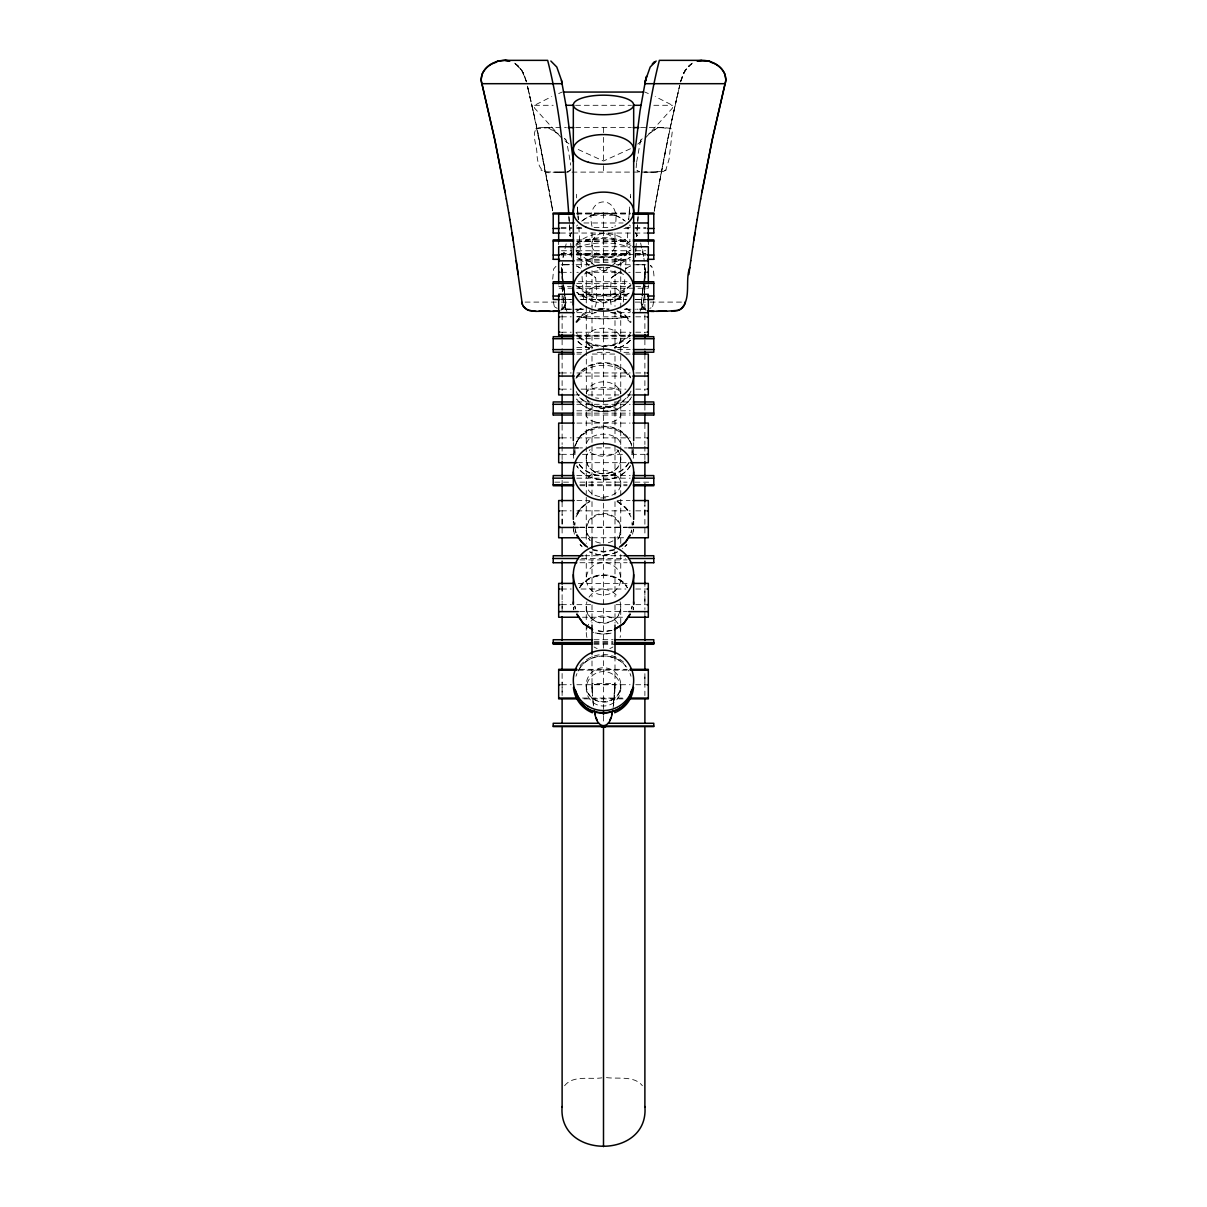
<?xml version="1.0" encoding="UTF-8"?>
<svg xmlns="http://www.w3.org/2000/svg" width="1207" height="1207" viewBox="0 0 1207 1207"><rect width="100%" height="100%" fill="white"/><g stroke="black" fill="none" stroke-linecap="round" stroke-linejoin="round"><path stroke-width="0.75" stroke-dasharray="5 3.75" d="M562.115 692.169L562.115 681.97M562.115 611.18L562.115 601.222M562.115 591.309L562.115 581.457M562.115 523.883L562.115 514.589M562.115 483.856L562.115 480.311M644.885 681.985L644.885 673.491M644.885 616.189L644.885 611.18M644.885 601.222L644.885 591.309M644.885 514.589L644.885 505.416M644.855 277.987L644.493 262.719L644.885 274.487L641.264 303.47L642.622 307.166L645.594 309.867L643.482 308.192M614.951 688.382L614.997 684.278L613.322 705.884L614.997 683.569L592.003 683.569L592.441 696.379L592.003 684.278L592.049 688.382M562.115 276.041L562.175 279.466L562.507 262.719L562.115 274.487L565.736 303.47L564.378 307.166L561.406 309.867L563.518 308.192M552.715 279.179L553.666 268.92L556.759 265.434L555.039 266.445M644.885 276.041L644.568 293.18L644.734 286.723M592.003 226.388C584.369 193.769 622.631 193.769 614.997 226.388M614.801 692.35L614.951 687.432M574.894 522.45L574.758 525.196L574.894 522.103M632.106 453.289L632.106 448.446M574.894 453.802L574.894 448.446M632.106 453.802L632.242 450.694M636.014 246.892L635.365 257.227L635.953 248.627M625.196 272.737L628.183 227.037M623.295 302.097L624.97 276.403M636.059 246.907L636.285 243.467M644.282 295.564L644.568 291.204L644.131 296.288M638.096 215.947L636.677 236.557L638.171 215.962M614.559 695.428L613.714 704.315M641.339 309.309L644.146 296.937M653.651 301.72L652.776 305.975A4.375 3.093 -90 0 1 651.614 307.483L650.498 308.117M620.745 458.947C620.338 478.44 586.662 478.44 586.255 458.947M641.686 305.431L641.339 304.149A4.617 3.259 -90 0 1 641.339 302.097L641.837 297.888M646.077 310.124L641.475 304.783A6.533 6.518 -1.8 0 1 641.339 302.097L641.475 300.981M563.156 257.378L564.318 249.623M641.339 302.097L643.497 284.324M642.667 290.962L643.301 285.984M642.094 295.745L643.014 288.277M636.557 162.749L636.089 168.603A3.334 2.354 -90 0 0 636.692 170.293L639.695 171.892M643.874 281.382L645.685 267.743M613.126 707.619L614.182 699.426M644.779 274.472L645.715 267.577L644.357 277.701M563.005 257.227L566.355 243.045M636.662 161.934L640.555 140.389A11.527 8.147 90 0 1 641.249 139.665L642.562 138.518M620.745 339.242L619.538 343.316L614.363 347.827A17.245 11.044 0 0 0 616.113 331.714A17.245 11.044 0 0 0 590.887 331.714A17.245 11.044 0 0 0 592.637 347.827L587.462 343.316L586.255 339.242M631.683 608.856L632.106 606.095M631.683 609.007L632.106 606.291M654.315 210.818L656.442 198.325M654.194 211.512L655.295 204.918M655.175 205.673L665.057 152.278L676.252 100.166M656.352 198.823L669.508 130.703M657.559 191.973L668.075 137.477L679.33 87.025M620.745 294.357L619.538 297.48L615.691 300.347L630.31 292.26A30.175 14.816 0 0 1 603.5 300.271A30.175 14.816 0 0 1 576.69 292.26L591.309 300.347L587.462 297.48L586.255 294.357M643.844 299.683L642.411 306.669L640.057 311.391M670.217 127.323L670.956 123.944M671.68 120.564L679.737 85.35L678.379 91.008M676.674 98.325L677.097 96.5M677.534 94.674L677.957 92.833M680.642 81.548L685.078 70.655L691.807 63.579M631.005 532.875L631.683 530.265M680.537 81.985L684.294 71.982L689.393 65.495M631.005 532.513L631.683 529.994M680.778 81.05L681.834 77.565A30.673 21.696 -90 0 1 692.365 63.171M575.317 446.107C581.427 419.568 625.573 419.568 631.683 446.107M565.314 305.431L565.661 304.149A4.617 3.259 -90 0 0 565.661 302.097L565.525 300.981M575.995 676.222L576.946 673.551M575.995 516.928L581.276 507.664L589.936 500.996M560.923 310.124L565.525 304.783A6.533 6.518 1.8 0 0 565.661 302.097L565.132 297.601L565.238 298.446M575.995 378.334C585.576 357.363 621.424 357.363 631.005 378.334M575.995 444.176C584.339 420.881 622.661 420.881 631.005 444.176M576.946 514.921L581.276 508.011L589.936 501.343M575.995 321.605L583.162 313.654L589.936 310.712M683.569 73.371L685.365 70.217M631.005 391.083C621.273 411.949 585.727 411.949 575.995 391.083M576.946 377.172C587.568 358.69 619.432 358.69 630.054 377.172M631.005 285.35L623.838 291.566L603.5 303.078L583.162 291.566L575.995 285.35M630.31 399.049A30.175 23.099 0 0 1 603.5 411.542A30.175 23.099 0 0 1 576.69 399.049C589.378 416.415 620.549 415.796 631.563 396.952M564.348 307.212L565.057 306.035M578.153 671.017C587.643 651.071 619.357 651.056 628.847 671.017M571.635 232.574L569.779 235.697L571.665 232.74M631.005 332.272C619.447 349.97 587.553 349.97 575.995 332.272M575.995 322.36L581.276 316.023L589.936 311.466M628.847 462.568C617.984 479.964 589.016 479.964 578.153 462.568M656.155 172.073L665.706 170.383L669.055 159.294L672.314 131.216L670.594 128.334L664.122 127.64M630.054 393.995C618.738 411.919 588.262 411.919 576.946 393.995M628.847 463.066C618.075 480.552 588.925 480.552 578.153 463.066M579.601 668.618C589.378 652.821 614.438 651.584 625.724 666.355M567.305 171.892L570.308 170.293A3.334 2.354 -90 0 0 570.911 168.603L570.443 162.749M579.601 587.718C589.982 571.137 617.018 571.137 627.399 587.718M564.589 1085.742C573.084 1074.909 589.876 1079.662 601.84 1077.836M579.601 587.854C590.102 571.379 616.898 571.379 627.399 587.854M610.576 266.611L631.005 250.86M575.995 244.523C590.54 229.737 616.46 229.737 631.005 244.523M595.081 307.076C597.691 302.248 596.183 286.663 595.775 278.41A2.127 1.494 -90 0 0 595.383 277.67L595.217 277.489A10.471 7.408 -90 0 0 594.674 276.946L592.018 275.045M614.982 275.045L612.326 276.946A10.471 7.408 -90 0 0 611.783 277.489L611.617 277.67A2.127 1.494 -90 0 0 611.225 278.41C610.817 286.663 609.309 302.248 611.919 307.076M630.054 335.018C617.064 350.437 589.936 350.437 576.946 335.018M646.137 137.206L672.48 108.072L672.48 105.296L655.235 96.56M631.005 284.49C617.245 298.28 589.755 298.28 575.995 284.49M624.834 546.741L626.931 544.568A30.175 28.259 0 0 1 622.525 548.702M542.878 127.64C528.259 125.86 536.964 145.036 536.934 153.244C537.19 163.624 540.766 175.694 553.726 172.133M576.705 311.029L581.065 308.223L576.705 311.24M611.783 277.489L619.131 272.51M666.113 169.961L663.216 171.545L653.274 172.133M570.081 170.594L567.833 171.786M579.737 309.46L581.08 308.238M688.835 66.008L691.626 63.699M642.245 138.775L641.234 139.665A11.527 8.147 -90 0 0 640.555 140.389M637.703 144.116L642.003 140.812M607.574 268.859L603.5 271.862L599.426 268.859M650.814 132.438L648.959 133.766L657.589 127.821A4.828 3.41 90 0 1 658.253 127.64L660.184 127.61M651.282 132.091L657.755 127.746L663.578 127.64M581.699 221.213C593.904 210.742 613.096 210.742 625.301 221.213M535.772 128.757L548.747 127.64A4.828 3.41 -90 0 1 549.411 127.821L555.718 132.091M615.464 274.743L620.443 271.741M630.522 148.702L603.5 161.029L576.478 148.702M620.79 271.53L619.689 272.179M626.448 268.195L630.476 265.887L625.875 268.527M631.005 249.924C615.012 259.143 591.988 259.143 575.995 249.924M575.995 245.474C591.988 236.255 615.012 236.255 631.005 245.474M560.863 137.206L534.52 108.072L534.52 105.296L551.765 96.56M558.675 93.558L562.115 92.064M576.946 243.331C593.301 235.757 613.699 235.757 630.054 243.331M649.849 308.343L651.086 307.83M630.054 252.067C613.699 259.626 593.301 259.626 576.946 252.067L575.995 250.86M614.514 549.457L603.5 551.508L592.486 549.457M623.838 291.566C610.848 296.711 596.152 296.711 583.162 291.566M614.514 550.06L603.5 552.112L592.486 550.06M611.858 630.341L603.5 631.487L595.142 630.341M611.858 630.522L603.5 631.819L595.142 630.522M599.819 308.705L607.181 308.705M597.872 308.977L609.128 308.977M614.514 344.976L603.5 346.379L592.486 344.976M600.664 497.948L606.336 497.948M606.487 1077.61C618.195 1079.194 634.203 1075.392 642.411 1085.742M645.534 308.947L638.412 309.173M597.872 267.305L609.128 267.305M561.149 264.816L565.676 264.74M644.1 309.022L635.063 309.233M655.748 172.088L552.489 172.118L543.784 171.545L540.887 169.961M637.854 309.188L636.738 309.203M562.598 172.118L558.766 172.148M559.807 172.148L564.363 172.073M543.422 127.64L546.515 127.61M578.757 309.248L584.822 309.188M563.382 264.771L572.405 264.695M652.851 172.133L648.747 172.148M566.415 264.725L569.644 264.71M582.408 309.233L580.175 309.248M547.103 127.595L566.385 127.595M629.601 309.248L630.899 309.248M534.52 105.296L553.168 105.296M575.543 105.296L631.457 105.296M653.832 105.296L672.48 105.296M575.664 127.595L631.336 127.595M640.615 127.595L659.173 127.595M576.78 213.02L630.22 213.02M576.886 213.669L630.114 213.669M576.78 213.956L630.22 213.956M592.003 215.284L614.997 215.284M583.886 222.978L623.114 222.978M561.059 227.55L572.073 227.55M576.78 227.55L581.502 227.55M594.07 227.55L612.93 227.55M625.498 227.55L630.22 227.55M634.927 227.55L645.941 227.55M561.059 228.485L572.073 228.485M576.78 228.485L583.072 228.485M623.928 228.485L630.22 228.485M634.927 228.485L645.941 228.485M560.395 233.042L572.073 233.042M572.963 233.042L634.037 233.042M634.927 233.042L646.605 233.042M576.78 239.876L630.22 239.876M576.78 241.053L630.22 241.053M576.886 241.46L630.114 241.46M576.886 246.726L630.114 246.726M561.466 250.754L571.273 250.754M576.886 250.754L630.114 250.754M635.727 250.754L645.534 250.754M561.466 253.726L571.273 253.726M576.886 253.726L630.114 253.726M635.727 253.726L645.534 253.726M561.059 253.877L572.073 253.877M576.78 253.877L630.22 253.877M634.927 253.877L645.941 253.877M558.675 254.436L646.469 254.436M561.059 255.054L572.073 255.054M576.78 255.054L630.22 255.054M634.927 255.054L645.941 255.054M576.78 259.324L630.22 259.324M576.886 260.848L630.114 260.848M576.056 264.695L590.691 264.695M616.309 264.695L645.851 264.816M561.466 272.314L571.273 272.314M576.886 272.314L578.289 272.314M585.289 272.314L621.711 272.314M628.711 272.314L630.114 272.314M635.727 272.314L645.534 272.314M578.349 281.744L628.651 281.744M576.78 283.389L630.22 283.389M558.675 286.391L571.273 286.421M576.886 286.421L630.114 286.421M635.727 286.421L648.325 286.391M578.289 294.267L628.711 294.267M578.349 294.387L628.651 294.387M579.918 296.017L627.082 296.017M560.395 299.577L572.073 299.577M581.502 299.577L625.498 299.577M634.927 299.577L645.941 299.577M580.145 299.577L626.855 299.577M635.833 299.577L646.605 299.577M525.105 302.097L556.789 302.097M561.436 302.097L571.726 302.097M635.274 302.097L645.564 302.097M650.211 302.097L681.895 302.097M574.864 309.248L582.257 309.248M598.114 309.248L608.886 309.248M624.743 309.248L632.136 309.248M576.886 312.673L596.499 312.673M610.501 312.673L630.114 312.673M561.466 316.822L571.273 316.822M576.886 316.822L630.114 316.822M635.727 316.822L645.534 316.822M561.466 332.212L571.273 332.212M576.886 332.212L630.114 332.212M635.727 332.212L645.534 332.212M576.886 335.229L630.114 335.229M575.483 335.727L631.517 335.727M576.78 336.693L630.22 336.693M576.78 338.714L630.22 338.714M576.78 347.571L592.501 347.571M614.499 347.571L630.22 347.571M576.78 349.592L589.348 349.592M617.652 349.592L630.22 349.592M576.78 352.338L583.072 352.338M597.209 352.338L609.791 352.338M623.928 352.338L630.22 352.338M576.886 354.058L581.08 354.058M592.29 354.058L614.71 354.058M625.92 354.058L630.114 354.058M561.466 372.948L571.273 372.948M576.886 372.948L630.114 372.948M635.727 372.948L645.534 372.948M576.886 376.071L630.114 376.071M561.466 389.137L571.273 389.137M581.08 389.137L625.92 389.137M635.727 389.137L645.534 389.137M575.483 394.945L579.677 394.945M588.096 394.945L618.904 394.945M627.323 394.945L631.517 394.945M576.78 401.946L592.501 401.946M614.499 401.946L630.22 401.946M576.78 404.3L630.22 404.3M576.78 410.787L630.22 410.787M576.78 413.141L630.22 413.141M576.78 415.012L630.22 415.012M576.886 423.084L630.114 423.084M561.466 437.869L571.273 437.869M576.886 437.869L630.114 437.869M635.727 437.869L645.534 437.869M579.677 447.903L582.483 447.903M596.499 447.903L610.501 447.903M624.517 447.903L627.323 447.903M561.466 454.33L575.483 454.33M582.483 454.33L624.517 454.33M631.517 454.33L645.534 454.33M577.353 462.688L629.647 462.688M576.78 475.573L630.22 475.573M576.78 478.168L630.22 478.168M554.782 482.151L572.073 482.151M579.918 482.151L627.082 482.151M634.927 482.151L652.218 482.151M579.918 484.746L627.082 484.746M579.918 485.727L627.082 485.727M576.886 500.543L589.484 500.543M617.516 500.543L630.114 500.543M561.466 510.848L571.273 510.848M576.886 510.848L630.114 510.848M635.727 510.848L645.534 510.848M579.677 527.142L627.323 527.142M579.677 527.459L627.323 527.459M581.08 537.764L590.419 537.764M592.29 537.764L625.92 537.764M584.641 555.718L622.359 555.718M581.502 558.494L625.498 558.494M579.918 559.897L627.082 559.897M579.918 562.734L627.082 562.734M578.289 583.403L628.711 583.403M561.466 589.016L571.273 589.016M581.08 589.016L625.92 589.016M635.727 589.016L645.534 589.016M561.466 604.662L571.273 604.662M576.886 604.662L590.887 604.662M616.113 604.662L630.114 604.662M635.727 604.662L645.534 604.662M579.677 611.617L627.323 611.617M582.483 617.23L624.517 617.23M594.07 639.725L612.93 639.725M594.07 641.415L612.93 641.415M594.07 642.577L612.93 642.577M594.07 643.422L612.93 643.422M594.07 644.266L616.068 644.266M579.677 669.327L627.323 669.327M578.289 670.141L628.711 670.141M561.466 684.731L571.273 684.731M576.886 684.731L630.114 684.731M635.727 684.731L645.534 684.731M582.483 698.053L624.517 698.053M583.886 698.868L623.114 698.868M558.253 172.148L554.149 172.133M565.781 299.577L571.167 299.577M578.078 309.248L576.101 309.248M628.243 309.248L624.592 309.233M648.234 172.148L644.991 172.133M636.843 264.71L640.585 264.725M660.832 127.61L671.228 128.757M571.937 309.233L568.588 309.173M641.324 264.74L643.618 264.771M644.161 172.103L647.193 172.148M595.187 318.693L615.117 318.573A74.065 74.065 0 0 0 620.006 318.15L629.994 316.521C612.522 319.674 594.478 319.674 577.006 316.521L586.994 318.15A74.065 74.065 0 0 0 591.883 318.573L593.527 318.633M570.262 309.203L561.466 308.947M547.827 127.595L558.041 133.766L556.186 132.438M568.014 309.173L562.9 309.022M595.202 632.936L603.5 634.082L611.798 632.936A30.175 29.617 0 0 1 595.202 632.936L592.396 632M639.167 171.786L636.919 170.594M617.064 311.466L625.724 316.023L631.005 322.36M630.295 311.014L625.92 308.238M554.918 307.061L557.151 308.343M617.064 310.712L623.838 313.654L631.005 321.605M630.295 311.24L626.071 308.328L627.263 309.475M644.885 92.064L648.325 93.558M617.064 501.343L625.724 508.011L630.054 514.921M577.866 266.641L576.524 265.887L581.125 268.527M578.364 266.943L580.552 268.195M617.064 500.996L625.724 507.664L631.005 516.928M586.21 271.53L587.311 272.179M586.557 271.741L591.536 274.743M587.869 272.51L595.217 277.489M515.193 63.579L521.922 70.655L526.358 81.548M576.946 252.067L596.424 266.611M651.961 266.445L650.241 265.434L653.334 268.92L654.285 279.179M515.374 63.699L518.165 66.008M564.997 140.812L569.297 144.116M564.438 138.518L565.766 139.665A11.527 8.147 -90 0 1 566.445 140.389L570.338 161.934M564.755 138.775L565.766 139.665M517.607 65.495L522.706 71.982L526.463 81.985M635.335 232.74L637.221 235.697L635.365 232.574M521.635 70.217L523.431 73.371M641.943 306.035L642.652 307.212M566.943 311.391L564.589 306.669L562.718 295.564M565.661 309.309L562.718 294.583M630.054 673.551L631.005 676.222M640.645 243.045L644.282 259.943M526.222 81.05L525.166 77.565A30.673 21.696 -90 0 0 514.635 63.171M575.317 529.994L575.995 532.513M575.995 532.875L574.894 527.7M527.67 87.025L535.32 120.564M528.621 91.008L527.308 85.516L536.783 127.323M529.043 92.833L529.466 94.674M529.903 96.5L531.171 101.991M531.578 103.832L532.423 107.498M532.83 109.339L550.648 198.823M642.682 249.623L644.282 260.938M536.044 123.944L552.685 210.818L550.558 198.325M537.492 130.703L538.216 134.083M538.925 137.477L549.441 191.973M551.705 204.918L552.806 211.512M641.264 303.47L641.475 304.783M593.678 705.884L592.818 699.426M574.894 606.291L575.317 609.007M574.894 606.095L575.317 608.856M573.446 529.3L574.487 534.535A30.175 28.259 0 0 1 573.823 521.62M563.126 281.382L561.285 267.577L562.643 277.701M561.315 267.743L562.206 274.381M563.503 284.324L564.906 295.745M563.699 285.984L564.333 290.962M563.986 288.277L565.661 302.097M593.286 704.315L592.441 695.428M553.349 301.72L554.224 305.975A4.375 3.093 -90 0 0 555.386 307.483M576.358 194.252L576.629 197.888M577.338 207L578.319 219.734L577.338 207L578.183 217.909M568.829 215.962L570.262 236.587L568.904 215.947M578.817 227.037L581.804 272.737M582.046 276.403L583.705 302.097M570.715 243.467L570.941 246.907M571.047 248.627L571.605 257.242L570.986 246.892M632.106 522.103L632.242 525.196L632.106 522.45M574.758 450.694L574.894 453.289M562.266 286.723L562.432 293.18L562.206 281.186M592.049 687.432L592.199 692.35M562.115 273.974L562.145 277.987M648.325 242.079L648.325 244.568M648.325 284.822L648.325 288.217L558.675 288.217L558.675 284.822M644.885 273.974L644.885 279.421M644.885 284.369L644.885 292.35M644.885 295.504L644.885 310.486M644.885 314.816L644.885 332.649M644.885 339.831L644.885 349.894M644.885 354.39L644.885 390.676M644.885 405.235L644.885 410.893M644.885 423.612L644.885 444.508M644.885 446.168L644.885 459.565M644.885 501.78L644.885 533.268M644.885 581.457L644.885 609.52M644.885 673.642L644.885 695.579M633.675 442.562L633.675 448.174M633.675 450.045L633.177 458.539A30.175 26.071 0 0 0 633.177 449.049M633.675 521.273L633.675 524.939M620.745 266.128L620.745 262.402L618.814 264.967L630.31 257.212A30.175 9.777 0 0 1 603.5 262.492A30.175 9.777 0 0 1 576.69 257.212L588.186 264.967L586.255 262.402L586.255 266.128M620.745 267.984L620.745 393.874A17.245 13.202 0 0 0 603.5 381.819A17.245 13.202 0 0 0 586.33 393.829L586.255 267.984M620.745 395.745L620.745 445.187A17.245 11.044 0 0 0 603.5 434.143A17.245 11.044 0 0 0 586.255 445.187L586.255 395.745M620.745 446.771L620.745 528.41M620.745 543.391L620.745 530.356L619.538 536.3L616.883 540.525A17.245 16.144 0 0 0 615.268 518.542A17.245 16.144 0 0 0 591.732 518.542A17.245 16.144 0 0 0 590.117 540.525L587.462 536.3L586.255 530.356L586.255 543.391M620.745 554.571L620.745 578.772A17.245 16.144 0 0 1 594.885 592.758A17.245 16.144 0 0 1 594.885 564.801A17.245 16.144 0 0 1 620.745 578.772M620.745 623.37L620.745 606.412C621.605 628.168 585.395 628.168 586.255 606.412L586.255 623.37M620.745 625.256L620.745 632.8M620.745 688.805A17.245 17.23 0 0 0 594.885 673.883A17.245 17.23 0 0 0 594.885 703.726A17.245 17.23 0 0 0 620.745 688.805L620.745 684.988A17.245 17.23 0 0 0 594.885 670.051A17.245 17.23 0 0 0 594.885 699.909A17.245 17.23 0 0 0 620.745 684.988C621.771 707.136 585.229 707.136 586.255 684.988L586.255 688.805M614.997 232.725L614.997 264.016M614.997 270.624L614.997 306.352M614.997 311.844L614.997 349.095M614.997 356.261L614.997 396.952M614.997 402.474L614.997 495.247M614.997 501.644L614.997 537.869M614.997 551.433L614.997 596.877M614.997 604.933L614.997 623.053M614.997 656.08L614.997 684.52L603.5 684.776L592.003 684.52L592.003 656.08M603.5 127.67L603.5 132.77M603.5 137.342L603.5 161.24M603.5 165.691L603.5 172.043M603.5 213.217L603.5 265.585M603.5 266.943L603.5 710.727M603.5 716.038L603.5 723.114M592.003 232.725L592.003 266.159M592.003 270.624L592.003 307.634M592.003 309.173L592.003 349.095M592.003 356.261L592.003 396.952M592.003 402.474L592.003 495.247M592.003 501.644L592.003 537.869M592.003 551.433L592.003 596.877M592.003 604.933L592.003 623.053M586.255 446.771L586.255 493.678M586.255 497.329L586.255 528.41M586.255 554.571L586.255 578.772M586.255 625.256L586.255 632.8M573.325 442.562L573.325 448.174M573.325 450.045L573.823 458.539A30.175 26.071 0 0 1 595.157 428.741A30.175 26.071 0 0 1 631.563 444.206M573.325 521.273L573.325 524.939M562.115 284.369L562.115 292.35M562.115 295.504L562.115 310.486M562.115 314.816L562.115 332.649M562.115 339.831L562.115 349.894M562.115 354.39L562.115 390.676M562.115 405.235L562.115 410.893M562.115 425.196L562.115 444.508M562.115 446.168L562.115 459.565M562.115 501.78L562.115 533.268M562.115 585.953L562.115 609.384M562.115 673.491L562.115 695.579M558.675 242.079L558.675 244.568M582.815 220.474A36.029 36.029 0 0 1 603.485 212.915A36.029 36.029 0 0 1 624.185 220.474M645.73 309.927A9.882 9.852 -1.4 0 1 642.637 307.212M564.363 307.212A9.882 9.852 1.4 0 1 561.27 309.927M657.589 127.821A4.828 3.41 -90 0 1 658.253 127.64M576.524 226.116A45.564 45.564 0 0 1 577.55 225.015M629.451 225.015A46.062 46.062 0 0 1 630.476 226.116M586.542 393.92A17.245 5.582 0 0 1 603.5 387.326A17.245 5.582 0 0 1 620.458 393.92M611.421 397.872A17.245 5.582 0 0 1 608.237 398.28M598.763 398.28A17.245 5.582 0 0 1 595.579 397.872M576.69 248.235A30.175 9.777 0 0 1 603.5 242.939A30.175 9.777 0 0 1 630.31 248.235M589.061 265.449A17.245 5.582 0 0 1 592.169 258.177A17.245 5.582 0 0 1 614.831 258.177A17.245 5.582 0 0 1 617.939 265.449M609.852 267.592A17.245 5.582 0 0 1 597.148 267.592M584.475 273.944A30.175 14.816 0 0 1 624.834 274.97M618.814 450.256A17.245 11.044 0 0 1 603.5 456.231A17.245 11.044 0 0 1 588.186 450.256M576.69 322.51A30.175 19.327 0 0 1 595.202 312.809M611.798 312.809A30.175 19.327 0 0 1 630.31 322.51M576.69 377.836A30.175 23.099 0 0 1 603.5 365.329A30.175 23.099 0 0 1 630.31 377.836M590.117 537.809A17.245 14.891 0 0 1 591.732 517.516A17.245 14.891 0 0 1 615.268 517.516A17.245 14.891 0 0 1 616.883 537.809M612.93 540.887A17.245 14.891 0 0 1 606.638 543.059M600.362 543.059A17.245 14.891 0 0 1 594.07 540.887M616.883 449.562A17.245 14.891 0 0 1 615.268 469.84A17.245 14.891 0 0 1 591.732 469.84A17.245 14.891 0 0 1 590.117 449.562M576.69 513.79A30.175 28.259 0 0 1 589.635 501.659M617.365 501.659A30.175 28.259 0 0 1 630.31 513.79M633.177 521.62A30.175 28.259 0 0 1 633.554 524.215M586.919 637.447A17.245 16.928 0 0 1 603.5 615.872A17.245 16.928 0 0 1 620.081 637.447M612.93 646.967A17.245 16.928 0 0 1 609.852 648.536M597.148 648.536A17.245 16.928 0 0 1 594.07 646.967M580.069 585.787A30.175 29.617 0 0 1 626.931 585.787M620.081 601.765A17.245 16.928 0 0 1 603.5 623.34A17.245 16.928 0 0 1 586.919 601.765M589.061 597.148A17.245 16.928 0 0 1 617.939 597.148M580.069 665.691A30.175 30.16 0 0 1 624.834 663.367M592.049 245.73L592.003 246.997C596.137 257.921 610.863 257.921 614.997 246.997C617.064 230.205 591.43 228.5 592.049 245.73M629.662 207L628.681 219.734L629.662 207M630.642 194.252L630.371 197.888L630.642 194.252M633.554 607.121L633.177 609.852A30.175 29.617 0 0 0 633.554 607.121M633.554 529.3L632.513 534.535A30.175 28.259 0 0 0 633.554 529.3M630.31 465.766C619.055 484.475 587.945 484.475 576.69 465.766A30.175 26.071 0 0 0 603.5 479.873A30.175 26.071 0 0 0 630.31 465.766M619.538 399.879C613.081 411.044 593.919 411.044 587.462 399.879A17.245 13.202 0 0 0 603.5 408.222A17.245 13.202 0 0 0 619.538 399.879M630.31 340.268L624.834 345.051L617.365 348.551A30.175 19.327 0 0 0 630.31 340.268M617.365 551.855C608.735 556.035 598.265 556.035 589.635 551.855A30.175 28.259 0 0 0 617.365 551.855M589.635 348.551L582.166 345.051L576.69 340.268A30.175 19.327 0 0 0 589.635 348.551M582.166 546.741L580.069 544.568A30.175 28.259 0 0 0 582.166 546.741M573.823 609.852L573.446 607.121A30.175 29.617 0 0 0 573.823 609.852M594.885 421.862A17.245 8.464 0 0 0 620.745 414.514A17.245 8.464 0 0 0 594.885 407.181A17.245 8.464 0 0 0 594.885 421.862M593.572 301.282A17.245 8.464 0 0 0 620.67 295.127A17.245 8.464 0 0 0 596.258 286.678A17.245 8.464 0 0 0 593.572 301.282M594.885 495.172A17.245 13.202 0 0 0 620.745 483.735A17.245 13.202 0 0 0 594.885 472.299A17.245 13.202 0 0 0 594.885 495.172"/><path stroke-width="1.5" d="M573.325 574.592L573.325 604.466A30.175 29.617 0 0 1 573.446 601.795M573.325 471.937L573.325 519.448M573.325 287.99L573.325 369.84M633.675 519.448L633.675 471.937A30.175 28.259 0 0 0 588.413 447.465A30.175 28.259 0 0 0 588.413 496.409A30.175 28.259 0 0 0 633.675 471.937M633.675 369.84L633.675 104.949A30.175 9.777 0 0 0 588.413 96.485A30.175 9.777 0 0 0 588.413 113.413A30.175 9.777 0 0 0 633.675 104.949M644.885 1106.563C649.26 1159.474 557.74 1159.474 562.115 1106.563M638.337 212.507C642.32 161.482 646.605 110.063 659.354 60.35L702.595 60.35A50.86 35.969 -90 0 1 713.322 62.794C719.825 65.585 725.392 71.696 725.769 78.998A12.764 12.462 -8.9 0 1 725.045 83.69L711.979 140.842L700.648 199.125M633.63 161.768L640.042 110.803L645.564 80.175L650.196 67.034L656.155 61.029M688.835 274.562L690.766 260.667M689.8 267.562C684.671 280.326 691.883 299.321 680.597 309.143A20.594 14.559 -90 0 1 678.213 310.35L666.204 311.24M690.751 260.803L692.803 246.892M692.773 247.073L694.93 233.117M693.814 240.208L696.032 226.237M695.986 226.494L697.163 219.372M697.118 219.644L698.31 212.507M698.265 212.794L699.502 205.643M699.441 205.959L700.709 198.793M701.87 192.29L712.628 137.809L725.543 81.91A8.932 6.322 -90 0 0 725.784 79.209L725.09 75.121M612.432 710.727C611.014 730.567 595.986 730.567 594.568 710.727M611.632 714.982L612.432 711.677M481.91 75.121L481.231 78.998A12.764 12.462 8.9 0 0 481.955 83.69L495.021 140.842L506.352 199.125M609.791 720.579L610.742 717.969M684.58 304.677L684.837 304.058A8.524 8.509 2.6 0 0 685.32 302.097L685.003 302.097M630.054 614.061L623.838 623.219L614.514 629.662M581.276 702.746C595.172 721.499 628.243 713.231 631.683 690.148C627.459 720.247 579.541 720.232 575.317 690.148L579.601 700.498M630.054 534.882L625.724 541.777L619.478 547.133M630.054 614.393L623.838 623.551L614.514 629.33M621.741 545.866L625.724 542.124L630.054 535.486M652.263 64.031L654.752 61.783L653.455 62.794M605.597 726.886L601.403 726.886M559.595 310.712L550.211 311.331M559.143 310.863L552.912 311.451M697.239 61.029L701.674 60.365M498.129 61.195L504.601 60.35L509.761 61.029M656.789 311.331L647.857 310.863M656.774 311.331L658.916 311.24A113.865 113.579 0 0 1 662.794 311.195L665.676 311.24M657.83 311.285L664.861 311.225M539.167 311.285L536.089 311.346M538.775 311.3L540.133 311.27M539.951 311.27L541.475 311.24M654.028 311.466L650.633 311.391M540.344 311.255L548.446 311.255M671.575 311.346L677.746 310.501A11.708 11.678 0.2 0 0 683.947 305.869M542.29 311.225L544.206 311.195A113.865 113.579 0 0 1 548.084 311.24L550.226 311.331M505.13 192.29L494.372 137.809L481.457 81.91A8.932 6.322 -90 0 1 481.216 79.209C481.472 71.817 487.13 65.631 493.663 62.779A50.86 35.969 -90 0 1 504.405 60.35L547.646 60.35C560.395 110.063 564.68 161.482 568.663 212.507M481.955 83.69L561.979 83.69M645.021 83.69L725.045 83.69M563.428 92.064L643.572 92.064M566.219 105.296L573.672 105.296M633.328 105.296L640.781 105.296M568.241 127.595L573.808 127.595M633.192 127.595L638.759 127.595M573.642 213.02L553.213 213.02L553.213 232.936M633.358 213.02L653.787 213.02L653.787 232.936M574.079 213.669L558.675 213.669L558.675 241.46M632.921 213.669L648.325 213.669L648.325 241.46M553.213 213.956L573.642 213.956M633.358 213.956L653.787 213.956M558.675 222.978L574.079 222.978M632.921 222.978L648.325 222.978M553.213 228.485L559.49 228.485M647.51 228.485L653.787 228.485M553.213 233.042L559.49 233.042M647.51 233.042L653.787 233.042M573.642 239.876L553.213 239.876L553.213 259.188M633.358 239.876L653.787 239.876L653.787 259.188M553.213 241.053L573.642 241.053M633.358 241.053L653.787 241.053M574.079 246.726L558.675 246.726L558.675 281.623M632.921 246.726L648.325 246.726L648.325 281.623M553.213 255.054L559.49 255.054M647.51 255.054L653.787 255.054M553.213 259.324L559.49 259.324M647.51 259.324L653.787 259.324M558.675 260.848L574.079 260.848M632.921 260.848L648.325 260.848M558.675 272.314L560.063 272.314M646.937 272.314L648.325 272.314M573.642 281.744L553.213 281.744L553.213 299.442L559.49 299.577M633.358 281.744L653.787 281.744L653.787 299.442L647.51 299.577M553.213 283.389L573.642 283.389M633.358 283.389L653.787 283.389M574.079 294.267L558.675 294.267L558.675 335.742M632.921 294.267L648.325 294.267L648.325 335.742M553.213 296.017L559.49 296.017M647.51 296.017L653.787 296.017M521.997 302.097L514.197 246.892M558.675 312.673L574.079 312.673M632.921 312.673L648.325 312.673M558.675 316.822L560.063 316.822M646.937 316.822L648.325 316.822M558.675 332.212L560.063 332.212M646.937 332.212L648.325 332.212M558.675 335.229L574.079 335.229M632.921 335.229L648.325 335.229M573.642 336.693L553.213 336.693L553.213 352.203L573.642 352.338M633.358 336.693L653.787 336.693L653.787 352.203L633.358 352.338M553.213 338.714L573.642 338.714M633.358 338.714L653.787 338.714M553.213 349.592L573.642 349.592M633.358 349.592L653.787 349.592M574.079 354.058L558.675 354.058L558.675 394.945L574.079 394.945M632.921 354.058L648.325 354.058L648.325 394.945L632.921 394.945M558.675 372.948L560.063 372.948M646.937 372.948L648.325 372.948M558.675 376.071L574.079 376.071M632.921 376.071L648.325 376.071M558.675 389.137L560.063 389.137M646.937 389.137L648.325 389.137M573.642 401.946L553.213 401.946L553.213 414.921M633.358 401.946L653.787 401.946L653.787 414.921M553.213 404.3L573.642 404.3M633.358 404.3L653.787 404.3M553.213 413.141L573.642 413.141M633.358 413.141L653.787 413.141M553.213 415.012L573.642 415.012M633.358 415.012L653.787 415.012M574.079 423.084L558.675 423.084L558.675 462.688L576.886 462.688M632.921 423.084L648.325 423.084L648.325 462.688L630.114 462.688M558.675 437.869L560.063 437.869M646.937 437.869L648.325 437.869M558.675 447.903L578.289 447.903M628.711 447.903L648.325 447.903M558.675 454.33L560.063 454.33M646.937 454.33L648.325 454.33M573.642 475.573L553.213 475.573L553.213 485.727L573.642 485.727M633.358 475.573L653.787 475.573L653.787 485.727L633.358 485.727M553.213 478.168L573.642 478.168M633.358 478.168L653.787 478.168M553.213 484.746L573.642 484.746M633.358 484.746L653.787 484.746M574.079 500.543L558.675 500.543L558.675 537.764L578.289 537.764L585.259 545.866M632.921 500.543L648.325 500.543L648.325 537.764L628.711 537.764M558.675 510.848L560.063 510.848M646.937 510.848L648.325 510.848M558.675 527.142L560.063 527.142M646.937 527.142L648.325 527.142M558.675 527.459L578.289 527.459M628.711 527.459L648.325 527.459M583.072 555.718L553.213 555.718L553.213 562.673M623.928 555.718L653.787 555.718L653.787 562.673M553.213 558.494L578.349 558.494M628.651 558.494L653.787 558.494M553.213 562.734L576.78 562.734M630.22 562.673L653.787 562.734M574.079 583.403L558.675 583.403L558.675 617.23L578.289 617.23M632.921 583.403L648.325 583.403L648.325 617.23L628.711 617.23M558.675 589.016L560.063 589.016M646.937 589.016L648.325 589.016M558.675 604.662L560.063 604.662M646.937 604.662L648.325 604.662M558.675 611.617L578.289 611.617M628.711 611.617L648.325 611.617M592.501 639.725L553.213 639.725L553.213 644.266L592.501 644.266M614.499 639.725L653.787 639.725L653.787 644.266L614.499 644.266M553.213 642.577L592.501 642.577M614.499 642.577L653.787 642.577M553.213 643.422L592.501 643.422M614.499 643.422L653.787 643.422M576.886 669.327L558.675 669.327L558.675 698.868L578.289 698.868M630.114 669.327L648.325 669.327L648.325 698.868L628.711 698.868M558.675 670.141L576.886 670.141M630.114 670.141L648.325 670.141M558.675 684.731L560.063 684.731M646.937 684.731L648.325 684.731M558.675 698.053L578.289 698.053M628.711 698.053L648.325 698.053M598.778 723.28L553.213 723.28L553.213 726.584L653.787 726.584L653.787 723.28L608.222 723.28M553.213 726.146L653.787 726.146M523.053 305.869A11.708 11.678 -0.2 0 0 529.254 310.471L536.059 311.346M535.365 311.346L528.787 310.35A20.594 14.559 -90 0 1 526.403 309.143L523.069 305.854L521.68 302.097A8.524 8.509 -2.6 0 0 522.163 304.058L522.42 304.677M665.525 311.24L666.656 311.255M548.627 311.255L549.547 311.3M505.326 60.365L508.509 60.727A17.32 16.807 0.1 0 1 509.565 60.984M649.985 311.315L647.405 310.712M708.871 61.195L698.491 60.727A17.32 16.807 -0.1 0 0 697.435 60.984M592.486 629.33L583.162 623.551L576.946 614.393M592.486 629.662L583.162 623.219L576.946 614.061M550.845 61.029L556.804 67.034L561.436 80.175L566.958 110.803L573.37 161.768M587.522 547.133L581.276 541.777L576.946 534.882M576.946 535.486L578.153 537.749M596.258 717.969L597.209 720.579M594.568 711.677L595.368 714.982M561.436 80.205L562.19 83.69M506.291 198.793L507.559 205.959M507.498 205.643L508.735 212.794M508.69 212.507L509.882 219.644M509.837 219.372L511.014 226.494M510.968 226.237L513.186 240.208M512.07 233.117L514.227 247.073M516.234 260.667L518.165 274.562M644.885 334.384L644.885 338.02M644.885 351.358L644.885 354.39M644.885 394.267L644.885 403.394M644.885 414.318L644.885 423.612M644.885 461.255L644.885 476.81M644.885 483.856L644.885 501.78M644.885 538.458L644.885 555.823M644.885 561.104L644.885 584.158M644.885 616.656L644.885 640.449M644.885 644.116L644.885 669.945M644.885 698.974L644.885 722.752M644.885 727.836L644.885 1107.06M633.675 375.151L633.675 440.691M633.675 574.592A30.175 29.617 0 0 1 588.413 600.241A30.175 29.617 0 0 1 588.413 548.944A30.175 29.617 0 0 1 633.675 574.592L633.675 604.466A30.175 29.617 0 0 0 633.554 601.795M614.997 537.869L614.997 548.325M614.997 625.045L614.997 654.239M603.5 711.149L603.5 714.8M603.5 725.799L603.5 1146.65M592.003 537.869L592.003 548.325M592.003 625.045L592.003 654.239M573.325 104.949L573.325 305.145M573.325 375.151L573.325 440.691M562.115 334.384L562.115 338.02M562.115 351.358L562.115 354.39M562.115 394.267L562.115 403.394M562.115 414.318L562.115 423.612M562.115 461.255L562.115 476.81M562.115 483.856L562.115 501.78M562.115 538.458L562.115 555.823M562.115 561.104L562.115 584.158M562.115 616.656L562.115 640.449M562.115 644.116L562.115 669.945M562.115 698.974L562.115 722.752M562.115 727.836L562.115 1107.06M708.871 61.195A27.61 26.78 -0.1 0 1 710.757 61.753M710.621 62.236A21.771 21.138 -0.3 0 1 725.332 75.03M496.243 61.753A27.61 26.78 0.1 0 1 498.129 61.195M481.668 75.03A21.771 21.138 0.3 0 1 496.379 62.236M633.554 687.417A30.175 30.16 0 0 1 614.604 712.749M592.396 712.749A30.175 30.16 0 0 1 573.446 687.417M645.564 80.175L644.81 83.69L646.53 76.418L645.564 80.175M588.413 162.251A30.175 14.816 0 0 0 633.675 149.412A30.175 14.816 0 0 0 588.413 136.572A30.175 14.816 0 0 0 588.413 162.251M586.119 227.248A30.175 19.327 0 0 0 633.554 213.186A30.175 19.327 0 0 0 590.827 193.905A30.175 19.327 0 0 0 586.119 227.248M586.119 306.895A30.175 23.099 0 0 0 633.554 290.072A30.175 23.099 0 0 0 590.827 267.034A30.175 23.099 0 0 0 586.119 306.895M586.119 396.469A30.175 26.071 0 0 0 633.554 377.489A30.175 26.071 0 0 0 590.827 351.493A30.175 26.071 0 0 0 586.119 396.469M588.413 706.502A30.175 30.16 0 0 0 633.675 680.371A30.175 30.16 0 0 0 588.413 654.254A30.175 30.16 0 0 0 588.413 706.502"/></g></svg>
